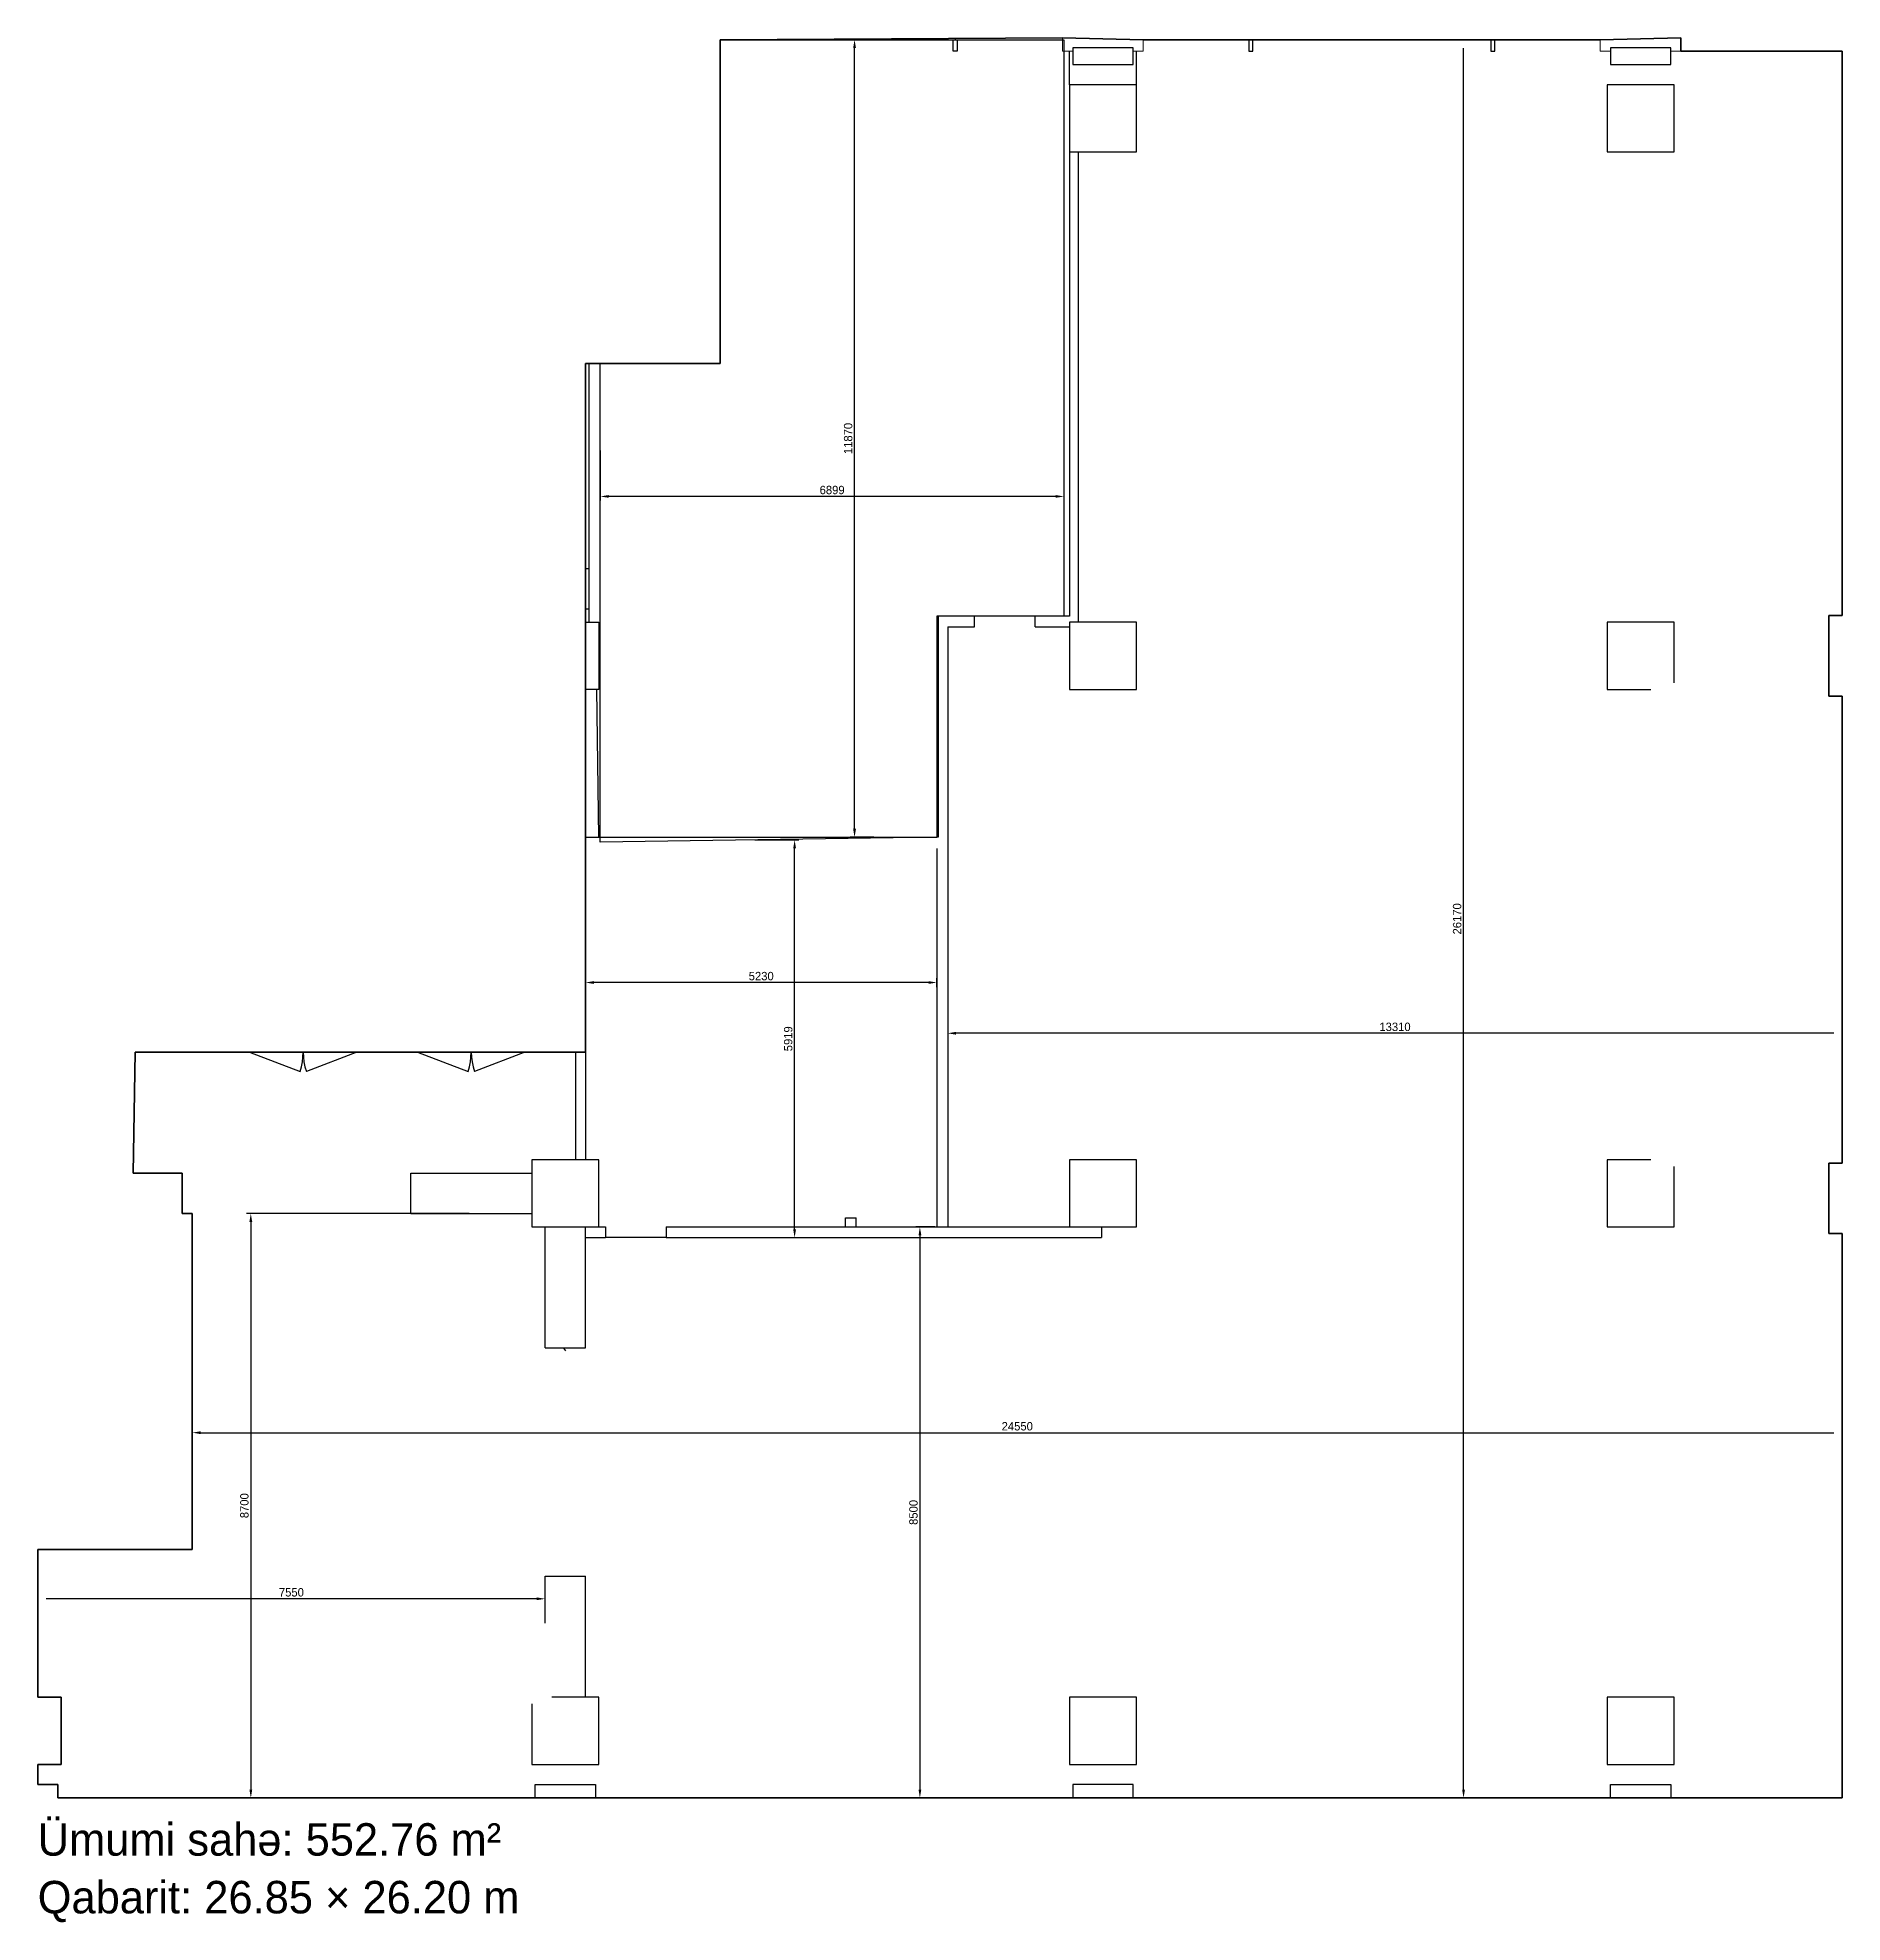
# Model space of a CAD drawing. Header units: millimetres. Extents: x 1383765 to 1410615, y 124009 to 152060.
import ezdxf

# ---------------------------------------------------------------- set-up
doc = ezdxf.new("R2010")
doc.units = ezdxf.units.MM
for name, color, linetype in [('Divar-esas', 7, 'Continuous'), ('Divar-komek', 7, 'Continuous'), ('Kafel', 7, 'Continuous'), ('metal', 7, 'Continuous'), ('OFFICE_BOUNDARY', 3, 'Continuous'), ('Pencere', 7, 'Continuous'), ('Qapi', 7, 'Continuous'), ('sutun1', 7, 'Continuous')]:
    doc.layers.add(name, color=color, linetype=linetype)
doc.layers.add('obl. keramogranit', color=138, linetype='Continuous', lineweight=18, true_color=0x005252)

msp = doc.modelspace()

# ---------------------------------------------------------------- linework, layer by layer
at = {"color": 0, "lineweight": -2, "transparency": 16777216}
for p, q in [((1396403, 152030), (1395856, 152030)), ((1395919, 140285), (1395919, 151905)), ((1404980, 125985), (1404980, 151905)), ((1392136, 145914), (1392136, 145170)), ((1399035, 145914), (1399035, 145170)), ((1398910, 145232), (1392261, 145232)), ((1394436, 140120), (1395089, 140120)), ((1395027, 134325), (1395027, 139995)), ((1396205, 140160), (1395856, 140160)), ((1391915, 138085), (1391915, 137935)), ((1397145, 137930), (1397145, 138060)), ((1397305, 138043), (1397305, 137179)), ((1397020, 137997), (1392040, 137997)), ((1410490, 137242), (1397430, 137242)), ((1390184, 134560), (1386873, 134560)), ((1386936, 134435), (1386936, 125985)), ((1394523, 134200), (1395089, 134200)), ((1397114, 134360), (1396829, 134360)), ((1396891, 134235), (1396891, 125985)), ((1386065, 131091), (1386065, 131360)), ((1386190, 131297), (1410490, 131297)), ((1391190, 128824), (1383890, 128824)), ((1390184, 125860), (1386873, 125860)), ((1396827, 125860), (1396954, 125860)), ((1404457, 125860), (1405043, 125860))]:
    msp.add_line(p, q, dxfattribs=at)
at = {"color": 0, "lineweight": -2}
for p, q in [((1410615, 138043), (1410615, 137179)), ((1410615, 131091), (1410615, 131360)), ((1391315, 128460), (1391315, 128887)), ((1383765, 127983), (1383765, 128583))]:
    msp.add_line(p, q, dxfattribs=at)
at = {"color": 1, "lineweight": -3}
for p, q in [((1386065, 134560), (1386065, 129560)), ((1386065, 129560), (1383765, 129560))]:
    msp.add_line(p, q, dxfattribs=at)
at = {"color": 0, "transparency": 16777216}
for points in [[(1395898, 151905), (1395940, 151905), (1395919, 152030)], [(1392261, 145253), (1392261, 145212), (1392136, 145232)], [(1398910, 145253), (1398910, 145212), (1399035, 145232)], [(1395898, 140285), (1395940, 140285), (1395919, 140160)], [(1395006, 139995), (1395048, 139995), (1395027, 140120)], [(1392040, 138018), (1392040, 137977), (1391915, 137997)], [(1397020, 138018), (1397020, 137977), (1397145, 137997)], [(1397430, 137263), (1397430, 137221), (1397305, 137242)], [(1386915, 134435), (1386957, 134435), (1386936, 134560)], [(1395006, 134325), (1395048, 134325), (1395027, 134200)], [(1396871, 134235), (1396912, 134235), (1396891, 134360)], [(1386190, 131318), (1386190, 131276), (1386065, 131297)], [(1391190, 128845), (1391190, 128804), (1391315, 128824)], [(1386915, 125985), (1386957, 125985), (1386936, 125860)], [(1396871, 125985), (1396912, 125985), (1396891, 125860)], [(1404959, 125985), (1405001, 125985), (1404980, 125860)]]:
    msp.add_solid(points, dxfattribs=at)
at = {"layer": 'Divar-esas'}
for p, q in [((1399115, 151360), (1399115, 151860)), ((1400115, 151360), (1400115, 151860)), ((1399115, 150360), (1399115, 143450)), ((1399245, 150360), (1399245, 143360)), ((1391915, 140160), (1397145, 140160)), ((1391765, 136960), (1391765, 135360)), ((1391915, 136960), (1391915, 135360))]:
    msp.add_line(p, q, dxfattribs=at)
for points in [[(1397705, 143450), (1397145, 143450), (1397145, 140160)], [(1397705, 143290), (1397705, 143450)], [(1399115, 143450), (1398605, 143450)], [(1398605, 143290), (1398605, 143450)], [(1397305, 143290), (1397305, 134360)], [(1397305, 143290), (1397705, 143290)], [(1398605, 143290), (1399115, 143290)], [(1397145, 139990), (1397145, 134360)], [(1395785, 134360), (1395785, 134495)], [(1395785, 134495), (1395945, 134495)], [(1395945, 134360), (1395945, 134495)], [(1391915, 134360), (1392215, 134360)], [(1391915, 134200), (1392215, 134200)], [(1392215, 134360), (1392215, 134200)], [(1393115, 134360), (1399595, 134360)], [(1393115, 134360), (1393115, 134200)], [(1393115, 134200), (1399595, 134200)], [(1399595, 134360), (1399595, 134200)]]:
    msp.add_lwpolyline(points, dxfattribs=at)
at = {"layer": 'Divar-komek'}
msp.add_line((1391965, 144160), (1391965, 143560), dxfattribs=at)
at = {"layer": 'Kafel', "linetype": 'ByBlock'}
msp.add_line((1393115, 134200), (1392215, 134200), dxfattribs=at)
at = {"layer": 'metal'}
for p, q in [((1397415, 152051), (1397415, 152030)), ((1401785, 152030), (1401785, 151860)), ((1401785, 151860), (1401845, 151860)), ((1401845, 151860), (1401845, 152030)), ((1405385, 152030), (1405385, 151860)), ((1405385, 151860), (1405445, 151860)), ((1405445, 151860), (1405445, 152030)), ((1409845, 151860), (1409785, 151860)), ((1410615, 150490), (1410615, 150430)), ((1410615, 148690), (1410615, 148630)), ((1410615, 146890), (1410615, 146830)), ((1410615, 145090), (1410615, 145030)), ((1410615, 140630), (1410615, 140690)), ((1410615, 138830), (1410615, 138890)), ((1410615, 137030), (1410615, 137090)), ((1410615, 132630), (1410615, 132690))]:
    msp.add_line(p, q, dxfattribs=at)
msp.add_lwpolyline([(1397445, 152030), (1397445, 151860), (1397385, 151860), (1397385, 152030)], close=True, dxfattribs=at)
at = {"layer": 'obl. keramogranit'}
for p, q in [((1399015, 151860), (1399015, 152060)), ((1408215, 151860), (1408215, 152060)), ((1399015, 151860), (1399165, 151860)), ((1400065, 151860), (1400215, 151860)), ((1400215, 151860), (1400215, 152030)), ((1407015, 151860), (1407015, 152030)), ((1407015, 151860), (1407165, 151860)), ((1408065, 151860), (1408215, 151860)), ((1410615, 135310), (1410615, 135460)), ((1384215, 125860), (1384065, 125860)), ((1391015, 125860), (1391165, 125860)), ((1392215, 125860), (1392065, 125860)), ((1399015, 125860), (1399165, 125860)), ((1400215, 125860), (1400065, 125860)), ((1407015, 125860), (1407165, 125860)), ((1408215, 125860), (1408065, 125860))]:
    msp.add_line(p, q, dxfattribs=at)
at = {"layer": 'OFFICE_BOUNDARY'}
msp.add_lwpolyline([(1391015, 125860), (1390821, 125860), (1384065, 125860), (1384065, 126060), (1383765, 126060), (1383765, 126360), (1384115, 126360), (1384115, 127360), (1383765, 127360), (1383765, 129560), (1386065, 129560), (1386065, 134560), (1385915, 134560), (1385915, 135160), (1385185, 135160), (1385215, 136960), (1391765, 136960), (1391915, 136960), (1391915, 147213), (1393919, 147213), (1393919, 152030), (1399015, 152060), (1400215, 152030), (1407015, 152030), (1408215, 152060), (1408215, 151860), (1410615, 151860), (1410615, 143460), (1410415, 143460), (1410415, 142260), (1410615, 142260), (1410615, 135310), (1410615, 135310), (1410415, 135310), (1410415, 134260), (1410615, 134260), (1410615, 125860), (1408215, 125860), (1407015, 125860), (1400215, 125860), (1399015, 125860), (1392215, 125860), (1391015, 125860)], close=True, dxfattribs=at)
at = {"layer": 'Pencere'}
for p, q in [((1393919, 152030), (1394815, 152030)), ((1396415, 152030), (1399015, 152030)), ((1400215, 152030), (1402846, 152030)), ((1404384, 152030), (1407015, 152030)), ((1391592, 132560), (1391592, 132560)), ((1391592, 132560), (1391652, 132560)), ((1391652, 132560), (1391652, 132560))]:
    msp.add_line(p, q, dxfattribs=at)
at = {"layer": 'Qapi'}
for p, q in [((1396350, 152030), (1396350, 152045)), ((1396415, 152030), (1396415, 152045)), ((1394815, 152030), (1394815, 152036)), ((1394815, 152030), (1394880, 152030)), ((1394815, 152030), (1394880, 152030)), ((1394880, 152030), (1394880, 152036)), ((1396415, 152030), (1396350, 152030)), ((1396415, 152030), (1396350, 152030)), ((1386915, 136960), (1387668, 136673)), ((1388515, 136960), (1387763, 136673)), ((1389415, 136960), (1390168, 136673)), ((1391015, 136960), (1390263, 136673)), ((1384215, 125860), (1384065, 125860))]:
    msp.add_line(p, q, dxfattribs=at)
at = {"layer": 'Qapi', "linetype": 'Continuous'}
msp.add_line((1391586, 132554), (1391616, 132514), dxfattribs=at)
at = {"layer": 'Qapi'}
for points in [[(1395615, 152030), (1395614, 152040)], [(1395616, 152040), (1395615, 152030)], [(1387668, 136673), (1387688, 136743), (1387703, 136815), (1387712, 136887), (1387715, 136960)], [(1387715, 136960), (1387718, 136887), (1387727, 136815), (1387742, 136743), (1387763, 136673)], [(1390168, 136673), (1390188, 136743), (1390203, 136815), (1390212, 136887), (1390215, 136960)], [(1390215, 136960), (1390218, 136887), (1390227, 136815), (1390242, 136743), (1390263, 136673)]]:
    msp.add_lwpolyline(points, dxfattribs=at)
at = {"layer": 'sutun1', "color": 38}
for p, q in [((1399015, 152060), (1393919, 152030)), ((1400215, 152030), (1399015, 152060)), ((1408215, 152060), (1407015, 152030)), ((1408215, 151860), (1408215, 152060)), ((1393919, 152030), (1393919, 147213)), ((1393919, 152030), (1399035, 152030)), ((1393919, 147213), (1393919, 152030)), ((1399035, 152030), (1399035, 143450)), ((1407015, 152030), (1400215, 152030)), ((1410615, 151860), (1408215, 151860)), ((1410615, 143460), (1410615, 151860)), ((1393919, 147213), (1391915, 147213)), ((1391915, 147213), (1391915, 136960)), ((1392136, 140086), (1392136, 147213)), ((1392136, 147213), (1393919, 147213)), ((1399035, 143450), (1397165, 143450)), ((1397165, 143450), (1397165, 140160)), ((1410415, 142260), (1410415, 143460)), ((1410415, 143460), (1410615, 143460)), ((1410615, 142260), (1410415, 142260)), ((1410615, 135310), (1410615, 142260)), ((1397165, 140160), (1392136, 140086)), ((1385215, 136960), (1385185, 135160)), ((1391765, 136960), (1385215, 136960)), ((1391915, 136960), (1391765, 136960)), ((1391915, 136960), (1391915, 136960)), ((1410415, 134260), (1410415, 135310)), ((1410415, 135310), (1410615, 135310)), ((1385185, 135160), (1385915, 135160)), ((1385915, 135160), (1385915, 134560)), ((1385915, 134560), (1386065, 134560)), ((1386065, 134560), (1386065, 129560)), ((1410615, 134260), (1410415, 134260)), ((1410615, 125860), (1410615, 134260)), ((1386065, 129560), (1383765, 129560)), ((1383765, 129560), (1383765, 127360)), ((1383765, 127360), (1384115, 127360)), ((1384115, 127360), (1384115, 126360)), ((1384115, 126360), (1383765, 126360)), ((1383765, 126360), (1383765, 126060)), ((1383765, 126060), (1384065, 126060)), ((1384065, 126060), (1384065, 125860)), ((1384065, 125860), (1390821, 125860)), ((1390821, 125860), (1391015, 125860)), ((1391015, 125860), (1392215, 125860)), ((1392215, 125860), (1399015, 125860)), ((1399015, 125860), (1400215, 125860)), ((1400215, 125860), (1407015, 125860)), ((1407015, 125860), (1408215, 125860)), ((1408215, 125860), (1410615, 125860))]:
    msp.add_line(p, q, dxfattribs=at)
at = {"layer": 'sutun1', "color": 22}
msp.add_line((1391964, 147213), (1393900, 147213), dxfattribs=at)
at = {"layer": 'sutun1'}
for p, q in [((1391965, 147213), (1391965, 144160)), ((1391915, 144160), (1391965, 144160)), ((1391915, 143560), (1391965, 143560)), ((1391915, 143360), (1392115, 143360)), ((1391965, 143560), (1391965, 143360)), ((1392115, 143360), (1392115, 142360)), ((1408115, 143360), (1407115, 143360)), ((1407115, 143360), (1407115, 142360)), ((1408115, 142460), (1408115, 143360)), ((1410415, 143310), (1410415, 143242)), ((1392115, 142360), (1391915, 142360)), ((1407115, 142360), (1407765, 142360)), ((1391915, 136960), (1391915, 140160)), ((1391315, 136960), (1391765, 136960)), ((1391765, 136960), (1391915, 136960)), ((1407765, 135360), (1407115, 135360)), ((1407115, 135360), (1407115, 134360)), ((1408115, 134360), (1408115, 135260)), ((1410415, 135310), (1410615, 135310)), ((1385185, 135160), (1385915, 135160)), ((1389315, 135160), (1391115, 135160)), ((1389315, 134560), (1391115, 134560)), ((1391315, 132560), (1391315, 134360)), ((1391915, 132560), (1391915, 134360)), ((1407115, 134360), (1408115, 134360)), ((1391315, 132560), (1391915, 132560)), ((1391315, 128460), (1391315, 129160)), ((1391315, 129160), (1391915, 129160)), ((1391915, 127360), (1391915, 129160)), ((1384115, 127360), (1383765, 127360)), ((1384115, 126360), (1384115, 127360)), ((1392115, 127360), (1391415, 127360)), ((1392115, 126360), (1392115, 127360)), ((1391115, 127260), (1391115, 126360)), ((1383765, 126360), (1384115, 126360)), ((1383765, 126360), (1383765, 126060)), ((1391115, 126360), (1392115, 126360)), ((1384065, 126060), (1383765, 126060)), ((1384065, 125860), (1384065, 126060)), ((1391165, 126060), (1392065, 126060)), ((1391165, 125860), (1391165, 126060)), ((1392065, 126060), (1392065, 125860)), ((1400065, 126060), (1399165, 126060)), ((1399165, 126060), (1399165, 125860)), ((1400065, 125860), (1400065, 126060)), ((1407165, 126060), (1408065, 126060)), ((1407165, 125860), (1407165, 126060)), ((1408065, 126060), (1408065, 125860))]:
    msp.add_line(p, q, dxfattribs=at)
at = {"layer": 'sutun1', "color": 134}
for p, q in [((1392083, 142360), (1391915, 142360)), ((1392115, 140160), (1392083, 142360)), ((1391915, 140160), (1392115, 140160))]:
    msp.add_line(p, q, dxfattribs=at)
at = {"layer": 'sutun1'}
for points in [[(1399165, 151660), (1400065, 151660), (1400065, 151910), (1399165, 151910)], [(1407165, 151660), (1408065, 151660), (1408065, 151910), (1407165, 151910)], [(1399115, 150360), (1400115, 150360), (1400115, 151360), (1399115, 151360)], [(1407115, 150360), (1408115, 150360), (1408115, 151360), (1407115, 151360)], [(1399115, 142360), (1400115, 142360), (1400115, 143360), (1399115, 143360)], [(1391115, 134360), (1392115, 134360), (1392115, 135360), (1391115, 135360)], [(1399115, 134360), (1400115, 134360), (1400115, 135360), (1399115, 135360)], [(1399115, 126360), (1400115, 126360), (1400115, 127360), (1399115, 127360)], [(1407115, 126360), (1408115, 126360), (1408115, 127360), (1407115, 127360)]]:
    msp.add_lwpolyline(points, close=True, dxfattribs=at)
for points in [[(1385915, 135160), (1385915, 134560)], [(1389315, 134560), (1389315, 135160)]]:
    msp.add_lwpolyline(points, dxfattribs=at)

# ---------------------------------------------------------------- texts
for s, p in [('Ümumi sahə: 552.76 m²', (1383765, 125001)), ('Qabarit: 26.85 × 26.20 m', (1383765, 124142))]:
    msp.add_text(s, height=483.3).set_placement(p)
at = {"color": 0, "transparency": 16777216, "char_height": 125, "attachment_point": 5, "rotation": 90}
for s, insert in [('11870', (1395824, 146095)), ('26170', (1404885, 138945)), ('5919', (1394932, 137160)), ('8700', (1386841, 130210)), ('8500', (1396796, 130110))]:
    msp.add_mtext(s, dxfattribs=dict(at, insert=insert))
at = {"color": 0, "transparency": 16777216, "char_height": 125, "attachment_point": 5}
for s, insert in [('6899', (1395585, 145327)), ('5230', (1394530, 138092)), ('13310', (1403960, 137337)), ('24550', (1398340, 131392)), ('7550', (1387540, 128920))]:
    msp.add_mtext(s, dxfattribs=dict(at, insert=insert))

doc.saveas('drawing.dxf')
